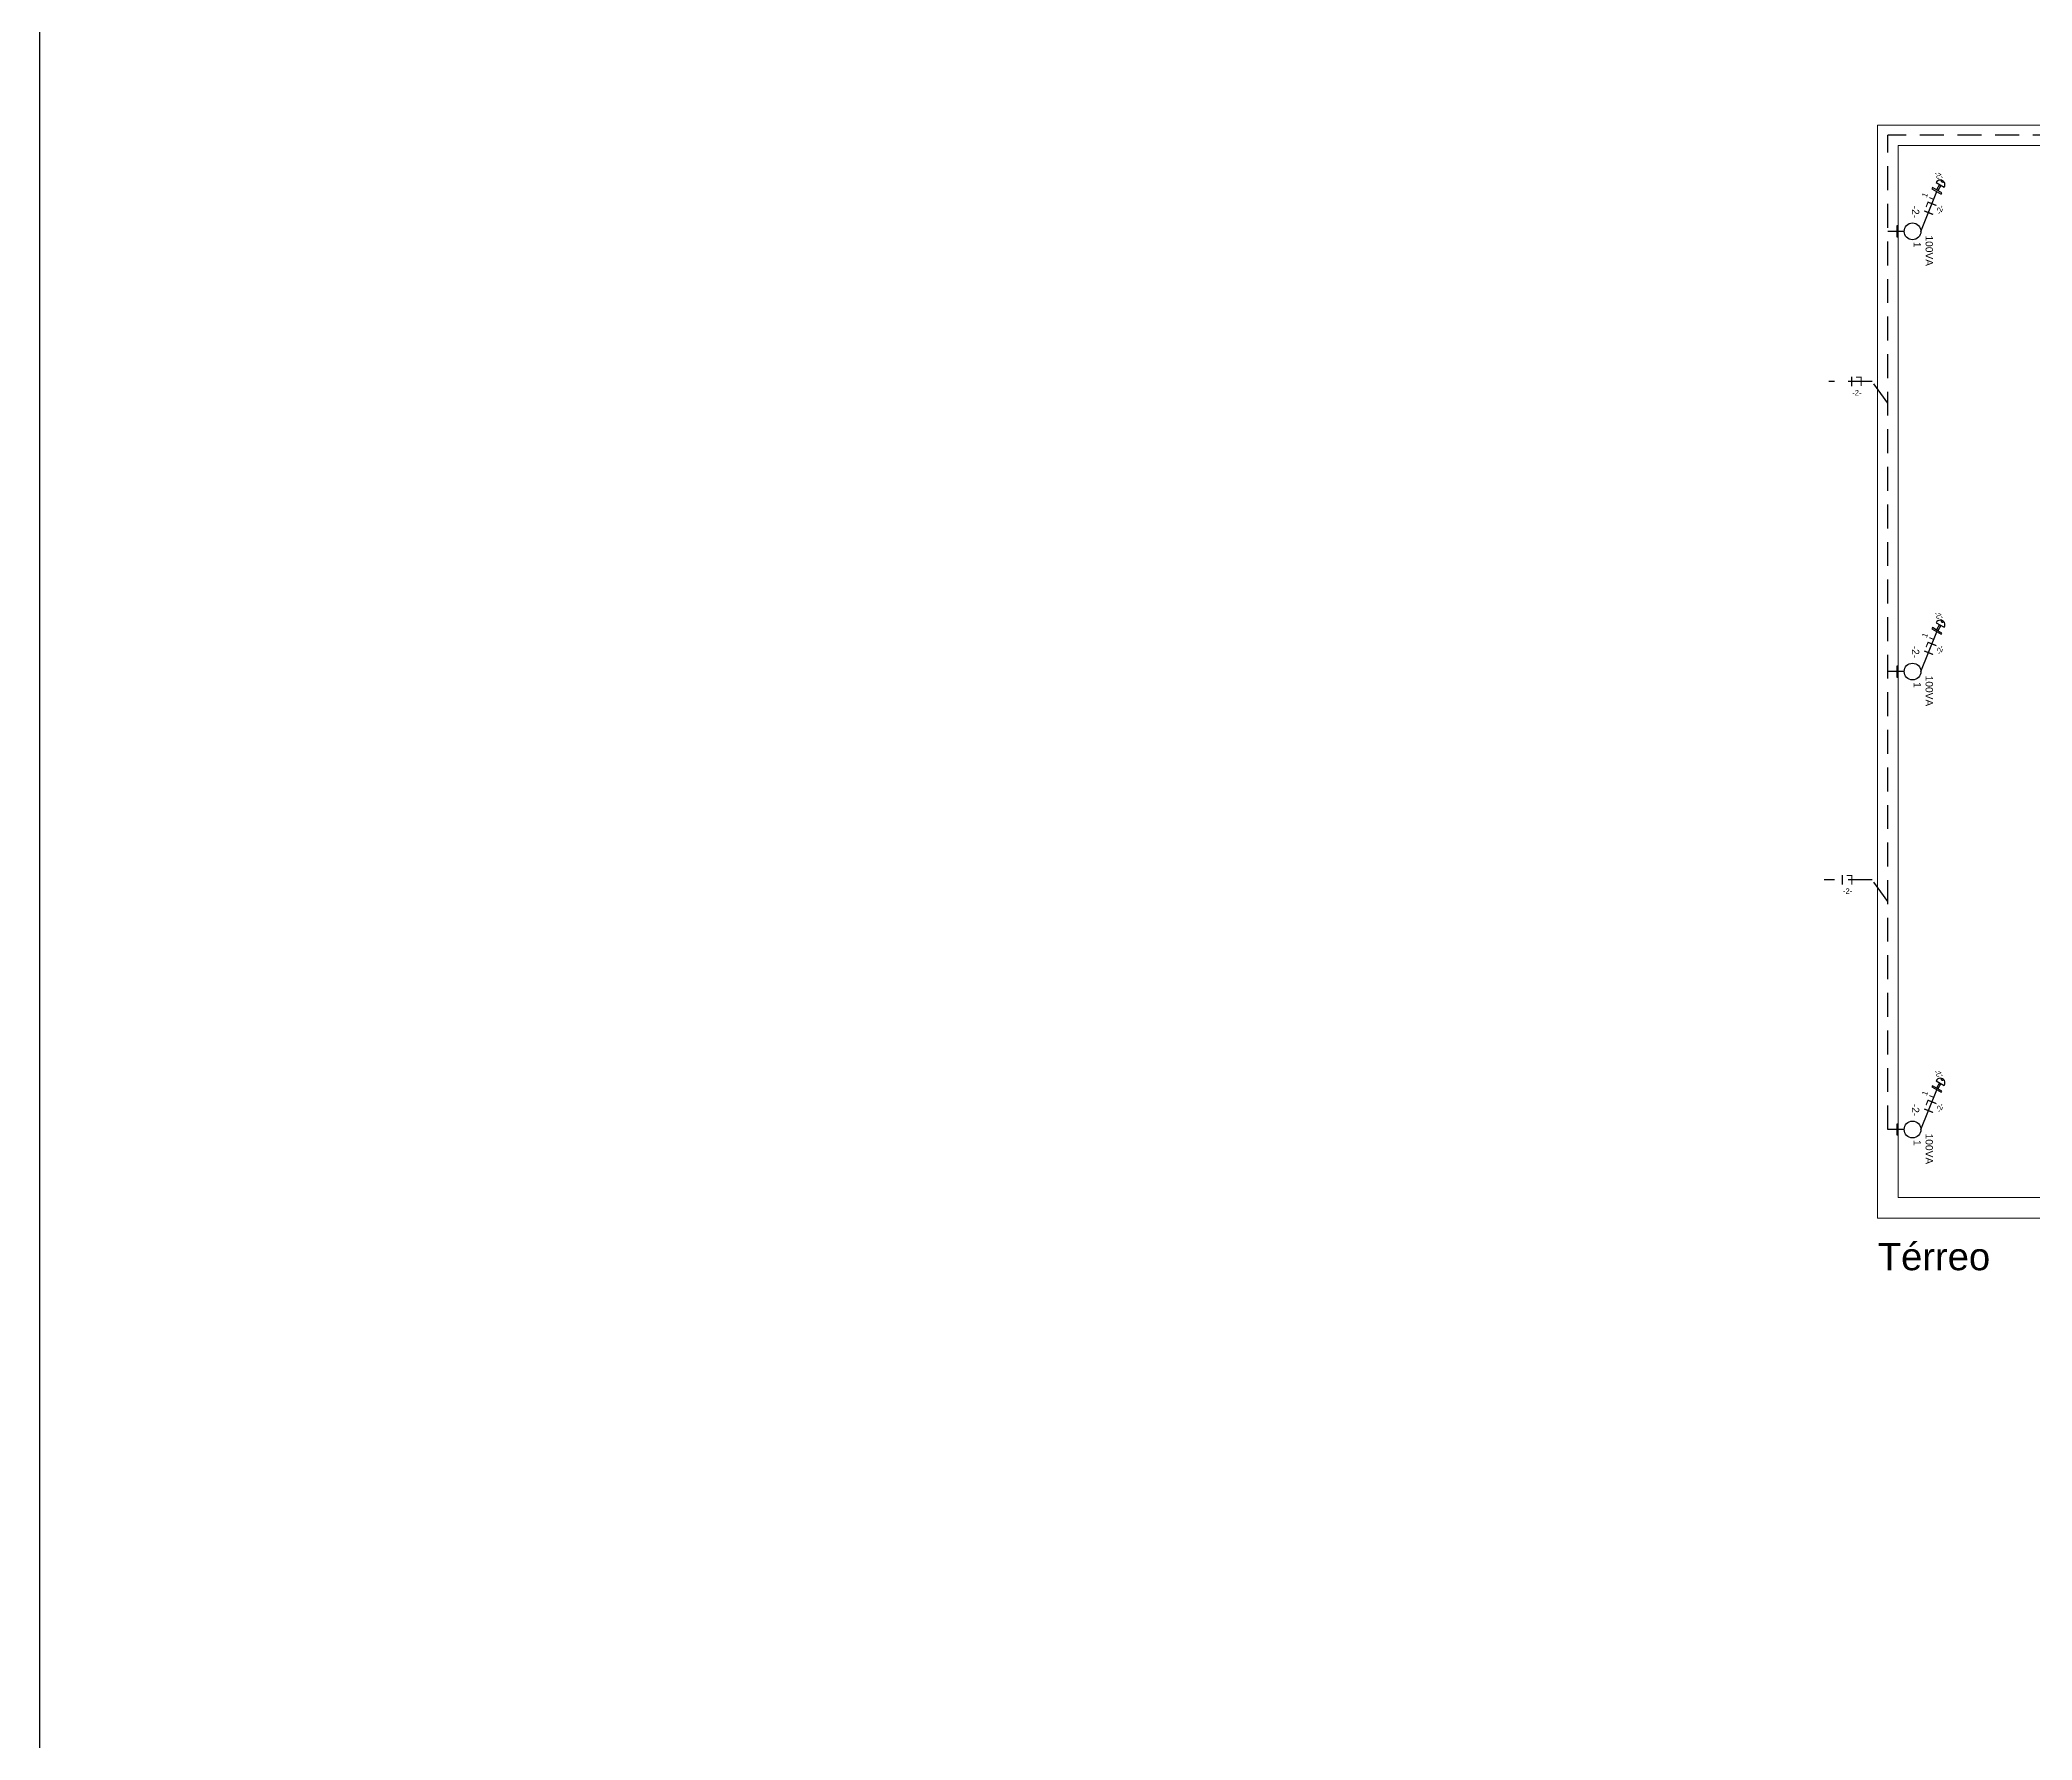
# Model space of a CAD drawing. Header units: millimetres. Extents: x 40 to 176, y -32 to 59.
# Drawn here: x 40.12 to 54.7, y -19.94 to -7.49 of the extents above; entities that cross this region are included whole.
import ezdxf
from ezdxf.enums import TextEntityAlignment as Align

# ---------------------------------------------------------------- set-up
doc = ezdxf.new("R2010")
doc.units = ezdxf.units.MM
doc.linetypes.add('HIDDEN', pattern=[0.375, 0.25, -0.125])
doc.layers.get('0').update_dxf_attribs({"lineweight": 30})
for name, color, linetype in [('1 - Circuitos', 7, 'Continuous'), ('22 - Textos', 7, 'Continuous'), ('5 - Identificadores', 7, 'Continuous'), ('7 - Eletroduto', 6, 'Continuous'), ('8 - Pontos de iluminação', 5, 'Continuous'), ('9 - Pontos de Tomadas', 240, 'Continuous')]:
    doc.layers.add(name, color=color, linetype=linetype)
doc.layers.add('4 - Edificação', color=8, linetype='Continuous', lineweight=20)
doc.styles.add('Arial0', font='arial.ttf', dxfattribs={"height": 3.14658})
doc.styles.add('ariel 1.5', font='arial.ttf', dxfattribs={"height": 1.5})
doc.styles.add('ariel 2.5', font='arial.ttf', dxfattribs={"height": 2.5})
doc.styles.add('ariel 4', font='', dxfattribs={"height": 4})
doc.styles.get("Standard").update_dxf_attribs({"font": 'arial.ttf'})
doc.styles.add('TEXTO_NOMEQUADRO', font='arial.ttf')
doc.styles.get('ariel 4').set_extended_font_data('Arial Black')

# ---------------------------------------------------------------- blocks, each defined once
blk = doc.blocks.new('ARANDELA')
at = {"layer": '8 - Pontos de iluminação'}
for p, q in [((0, 0), (-0.04, 0)), ((-0.04, 0), (-0.04, -0.01)), ((0, 0.045), (0, 0)), ((0.04, 0), (0, 0)), ((0.04, -0.01), (0.04, 0)), ((-0.04, -0.01), (0, -0.01)), ((0, -0.01), (0.04, -0.01))]:
    blk.add_line(p, q, dxfattribs=at)
blk.add_circle((0, 0.106), 0.0614, dxfattribs=at)
at = {"layer": '5 - Identificadores', "color": 7, "style": 'Arial0', "flags": 4}
for tag, p in [('-N-', (-0.188, 0.101)), ('S', (0.03, 0.201)), ('R', (0.077, 0.113))]:
    blk.add_attdef(tag, p, '', height=0.0534, dxfattribs=at)
blk = doc.blocks.new('SENSOR_DE_PRESENCA')
at = {"layer": '8 - Pontos de iluminação'}
for p, q in [((-0.006, -0.055), (-0.006, -0.01)), ((0.006, -0.055), (0.006, -0.01))]:
    blk.add_line(p, q, dxfattribs=at)
blk.add_lwpolyline([(0.04, -0.01), (0.04, 0), (0, 0), (-0.04, 0), (-0.04, -0.01), (0, -0.01)], close=True, dxfattribs=at)
blk.add_lwpolyline([(0.034, -0.055), (-0.034, -0.055, 1.045949)], format="xyb", close=True, dxfattribs=at)
blk.add_arc((0, -0.09), 0.01, 8.5544, 171.4456, dxfattribs=at)
at = {"layer": '5 - Identificadores', "ltscale": 0.8}
blk.add_attdef('-1-', (0.009, -0.126), '', height=0.04, dxfattribs=at)
blk = doc.blocks.new('CIRCUITO_SENSOR')
at = {"layer": '1 - Circuitos', "color": 1}
blk.add_attdef('I', (-0.083, -0.036), '', height=0.07, dxfattribs=at)
at = {"layer": '1 - Circuitos', "color": 5}
blk.add_attdef('L', (0.012, 0.035), '', height=0.07, rotation=180, dxfattribs=at)
at = {"layer": '1 - Circuitos', "color": 3, "width": 1.5}
blk.add_attdef('I', (0.025, 0), '', height=0.035, dxfattribs=at)
at = {"layer": '5 - Identificadores', "ltscale": 0.8}
for tag, p in [('R', (0.024, 0.052)), ('-N-', (-0.053, -0.089))]:
    blk.add_attdef(tag, p, '', height=0.04, dxfattribs=at)
blk = doc.blocks.new('CIRCUITO_LAMPADA')
at = {"layer": '1 - Circuitos', "color": 1}
blk.add_attdef('I', (-0.083, -0.036), '', height=0.07, dxfattribs=at)
at = {"layer": '1 - Circuitos', "color": 5}
blk.add_attdef('L', (0.012, 0.035), '', height=0.07, rotation=180, dxfattribs=at)
at = {"layer": '5 - Identificadores', "ltscale": 0.8}
blk.add_attdef('-N-', (-0.066, -0.103), '', height=0.04, dxfattribs=at)
blk = doc.blocks.new('ISO-A1FRAME')
at = {"color": 5}
blk.add_lwpolyline([(-800, 277), (0, 277), (0, -277), (-800, -277)], close=True, dxfattribs=at)
for tag, height, style, p in [('COMPANY', 4, 'ariel 4', (-47.43, -227.758)), ('CLIENT1', 2.5, 'ariel 2.5', (-47.48, -240.734)), ('PROJECT1', 2.5, 'ariel 2.5', (-47.48, -248.814)), ('PROJECT2', 2.5, 'ariel 2.5', (-47.48, -252.631)), ('DRAWINGTITLE1', 2.5, 'ariel 2.5', (-47.48, -261.282)), ('DRAWINGTITLE2', 2.5, 'ariel 2.5', (-47.48, -264.975)), ('DRAWINGTITLE3', 2.5, 'ariel 2.5', (-47.48, -268.721)), ('DRAWINGNO.', 2.5, 'ariel 2.5', (-23.017, -275.649)), ('AUTHOR', 1.5, 'ariel 1.5', (-88.166, -275.538)), ('CHECKER', 1.5, 'ariel 1.5', (-74.592, -275.584)), ('DATE', 1.5, 'ariel 1.5', (-56.889, -275.739))]:
    blk.add_attdef(tag, text='', height=height, dxfattribs=dict(style=style)).set_placement(p, align=Align.CENTER)

msp = doc.modelspace()

# ---------------------------------------------------------------- linework, layer by layer
at = {"layer": '4 - Edificação', "color": 252}
for p, q in [((55.671, -8.268), (53.721, -8.268)), ((53.721, -15.968), (53.721, -8.268)), ((53.721, -15.968), (55.021, -15.968))]:
    msp.add_line(p, q, dxfattribs=at)
msp.add_lwpolyline([(53.571, -16.118), (80.571, -16.118), (80.571, -8.118), (53.571, -8.118)], close=True, dxfattribs=at)
at = {"layer": '7 - Eletroduto', "linetype": 'HIDDEN', "ltscale": 0.7}
for p, q in [((53.646, -15.47), (53.646, -8.193)), ((57.906, -8.193), (53.646, -8.193)), ((53.721, -8.896), (53.646, -8.896)), ((53.53, -9.994), (53.215, -9.994)), ((53.646, -10.153), (53.53, -9.994)), ((53.721, -12.118), (53.646, -12.118)), ((53.53, -13.642), (53.179, -13.642)), ((53.646, -13.8), (53.53, -13.642)), ((53.721, -15.47), (53.646, -15.47))]:
    msp.add_line(p, q, dxfattribs=at)
at = {"layer": '9 - Pontos de Tomadas', "color": 142}
for p, q in [((53.888, -8.896), (54.005, -8.605)), ((53.888, -12.118), (54.005, -11.827)), ((53.888, -15.47), (54.005, -15.179))]:
    msp.add_line(p, q, dxfattribs=at)

# ---------------------------------------------------------------- block references
at = {"xscale": 0.1653034188902056, "yscale": 0.1653034188902056, "zscale": 0.1653034188902056}
msp.add_blockref('ISO-A1FRAME', (172.363, 13.404), dxfattribs=at)
at = {"layer": '9 - Pontos de Tomadas', "color": 142, "rotation": 150.2736956250446}
for p in [(54.002, -8.604), (54.002, -11.825), (54.002, -15.178)]:
    msp.add_blockref('SENSOR_DE_PRESENCA', p, dxfattribs=at).add_auto_attribs({'-1-': '-2-'})
at = {"layer": '9 - Pontos de Tomadas', "color": 142}
ref = msp.add_blockref('ARANDELA', (53.721, -8.896), dxfattribs=dict(at, rotation=270))
ref.add_attrib('S', '100VA', (53.922, -8.926), dxfattribs={"layer": '5 - Identificadores', "color": 7, "height": 0.0534, "rotation": 270, "style": 'Arial0'})
ref.add_attrib('-N-', '-2-', (53.822, -8.708), dxfattribs={"layer": '5 - Identificadores', "color": 7, "height": 0.0534, "rotation": 270, "style": 'Arial0'})
ref.add_attrib('R', '1', (53.834, -8.973), dxfattribs={"layer": '5 - Identificadores', "color": 7, "height": 0.0534, "rotation": 270, "style": 'Arial0'})
ref = msp.add_blockref('CIRCUITO_SENSOR', (53.969, -8.694), dxfattribs=dict(at, rotation=68.15166254934594))
ref.add_attrib('R', '1', (53.93, -8.652), dxfattribs={"layer": '5 - Identificadores', "ltscale": 0.8, "height": 0.04, "rotation": 68.1517})
ref.add_attrib('I', 'I', (53.978, -8.671), dxfattribs={"layer": '1 - Circuitos', "color": 3, "height": 0.035, "rotation": 68.1517, "width": 1.5})
ref.add_attrib('I', 'I', (53.972, -8.785), dxfattribs={"layer": '1 - Circuitos', "color": 1, "height": 0.07, "rotation": 68.1517})
ref.add_attrib('L', 'L', (53.941, -8.669), dxfattribs={"layer": '1 - Circuitos', "color": 5, "height": 0.07, "rotation": 248.1517})
ref.add_attrib('-N-', '-2-', (54.032, -8.776), dxfattribs={"layer": '5 - Identificadores', "ltscale": 0.8, "height": 0.04, "rotation": 68.1517})
for p in [(53.451, -9.994), (53.383, -13.642)]:
    msp.add_blockref('CIRCUITO_LAMPADA', p, dxfattribs=at).add_auto_attribs({'-N-': '-2-', 'L': 'L', 'I': 'I'})
ref = msp.add_blockref('ARANDELA', (53.721, -12.118), dxfattribs=dict(at, rotation=270))
ref.add_attrib('S', '100VA', (53.922, -12.148), dxfattribs={"layer": '5 - Identificadores', "color": 7, "height": 0.0534, "rotation": 270, "style": 'Arial0'})
ref.add_attrib('-N-', '-2-', (53.822, -11.929), dxfattribs={"layer": '5 - Identificadores', "color": 7, "height": 0.0534, "rotation": 270, "style": 'Arial0'})
ref.add_attrib('R', '1', (53.834, -12.195), dxfattribs={"layer": '5 - Identificadores', "color": 7, "height": 0.0534, "rotation": 270, "style": 'Arial0'})
ref = msp.add_blockref('CIRCUITO_SENSOR', (53.969, -11.915), dxfattribs=dict(at, rotation=68.15166254934594))
ref.add_attrib('R', '1', (53.93, -11.874), dxfattribs={"layer": '5 - Identificadores', "ltscale": 0.8, "height": 0.04, "rotation": 68.1517})
ref.add_attrib('I', 'I', (53.978, -11.892), dxfattribs={"layer": '1 - Circuitos', "color": 3, "height": 0.035, "rotation": 68.1517, "width": 1.5})
ref.add_attrib('I', 'I', (53.972, -12.006), dxfattribs={"layer": '1 - Circuitos', "color": 1, "height": 0.07, "rotation": 68.1517})
ref.add_attrib('L', 'L', (53.941, -11.891), dxfattribs={"layer": '1 - Circuitos', "color": 5, "height": 0.07, "rotation": 248.1517})
ref.add_attrib('-N-', '-2-', (54.032, -11.998), dxfattribs={"layer": '5 - Identificadores', "ltscale": 0.8, "height": 0.04, "rotation": 68.1517})
ref = msp.add_blockref('ARANDELA', (53.721, -15.47), dxfattribs=dict(at, rotation=270))
ref.add_attrib('S', '100VA', (53.922, -15.5), dxfattribs={"layer": '5 - Identificadores', "color": 7, "height": 0.0534, "rotation": 270, "style": 'Arial0'})
ref.add_attrib('-N-', '-2-', (53.822, -15.282), dxfattribs={"layer": '5 - Identificadores', "color": 7, "height": 0.0534, "rotation": 270, "style": 'Arial0'})
ref.add_attrib('R', '1', (53.834, -15.547), dxfattribs={"layer": '5 - Identificadores', "color": 7, "height": 0.0534, "rotation": 270, "style": 'Arial0'})
ref = msp.add_blockref('CIRCUITO_SENSOR', (53.969, -15.267), dxfattribs=dict(at, rotation=68.15166254934594))
ref.add_attrib('R', '1', (53.93, -15.226), dxfattribs={"layer": '5 - Identificadores', "ltscale": 0.8, "height": 0.04, "rotation": 68.1517})
ref.add_attrib('I', 'I', (53.978, -15.244), dxfattribs={"layer": '1 - Circuitos', "color": 3, "height": 0.035, "rotation": 68.1517, "width": 1.5})
ref.add_attrib('I', 'I', (53.972, -15.358), dxfattribs={"layer": '1 - Circuitos', "color": 1, "height": 0.07, "rotation": 68.1517})
ref.add_attrib('L', 'L', (53.941, -15.243), dxfattribs={"layer": '1 - Circuitos', "color": 5, "height": 0.07, "rotation": 248.1517})
ref.add_attrib('-N-', '-2-', (54.032, -15.35), dxfattribs={"layer": '5 - Identificadores', "ltscale": 0.8, "height": 0.04, "rotation": 68.1517})

# ---------------------------------------------------------------- texts
at = {"layer": '22 - Textos', "insert": (53.572, -16.3), "char_height": 0.2, "width": 1.69701, "attachment_point": 1, "style": 'TEXTO_NOMEQUADRO'}
msp.add_mtext('Térreo', dxfattribs=at)

doc.saveas('drawing.dxf')
